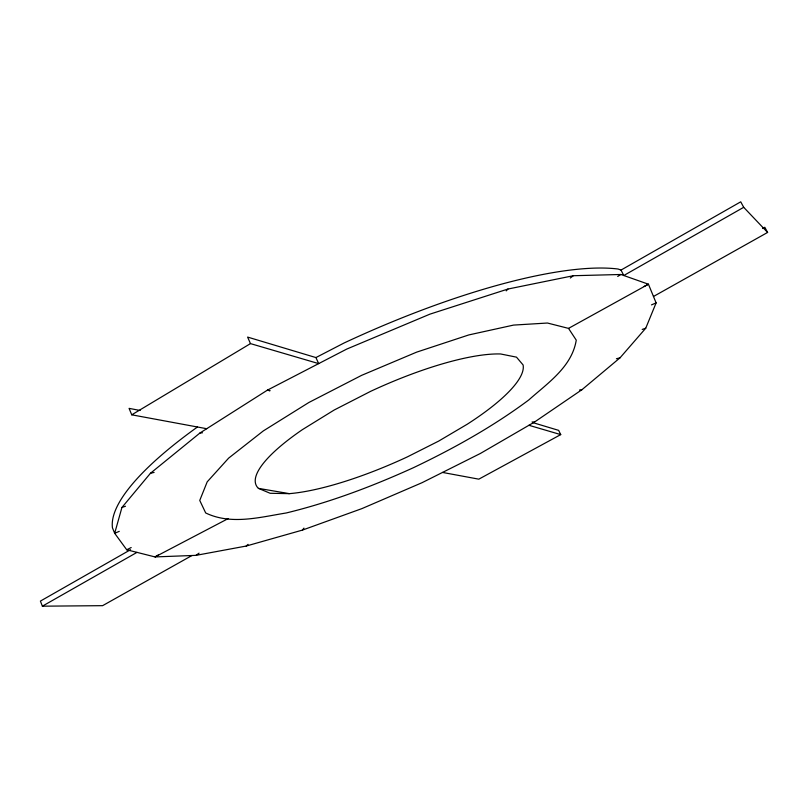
<?xml version="1.0" encoding="UTF-8"?>
<svg xmlns="http://www.w3.org/2000/svg" width="808" height="808" viewBox="0 0 808 808"><rect width="100%" height="100%" fill="white"/><g stroke="black" fill="none" stroke-linecap="round" stroke-linejoin="round"><path stroke-width="1.21" d="M121.937 507.454L114.675 533.29L126.735 549.783L155.025 556.924L196.001 555.359L246.198 546.046L302.445 530.088L361.893 508.616L421.998 482.719L480.336 453.49L534.512 422.049L581.992 389.668L620.049 357.803L645.754 328.2L656.116 302.899L648.44 284.214L620.887 274.488L573.296 275.72L507.939 289.042L429.927 314.15L346.834 349.036L267.448 390.123L199.97 432.987L150.439 473.276L121.937 507.454L125.493 506.252M302.445 530.088L303.929 528.119M506.222 290.87L507.939 289.042M246.198 546.046L248.056 544.35M570.297 278.013L573.296 275.72M196.001 555.359L199.061 553.157M617.686 276.447L620.887 274.488M140.148 410.484L129.068 408.363L131.754 414.817L250.48 343.612L318.665 363.61L315.928 357.57L247.591 337.077L250.48 343.612M158.237 555.005L155.025 556.924L228.139 518.615M130.542 549.703L40.4 601.101L42.38 606.182L102.606 605.667L191.971 555.51M315.928 357.57L344.067 342.996A295.799 77.326 -24.7 0 1 618.1 269.024L621.009 270.074L740.734 201.818L743.703 207.313L767.6 232.441L653.48 296.486M42.38 606.182L136.986 552.369M743.703 207.313L623.796 275.508L621.009 270.074M762.611 228.502L764.802 227.27L767.6 232.441M568.529 328.381L576.255 340.148C571.933 366.933 547.582 383.154 528.755 399.98C492.91 426.654 453.793 448.43 413.524 467.65C372.448 486.315 330.119 502.344 286.214 512.979C259.853 517.221 231.098 525.22 205.686 512.959L199.748 500.435L207.202 481.841L228.644 458.126L263.317 430.916L308.909 402.465L361.631 375.346L416.645 352.136L468.812 334.936L513.555 325.089L547.45 323.028L568.529 328.381L648.44 284.214L643.986 286.497M532.664 422.564L558.641 430.361L560.722 434.613L478.811 479.164L442.521 472.438M126.735 549.783L131.189 547.531M651.48 304.889L656.116 302.899M119.271 531.341L114.675 533.29L112.463 527.856A295.799 77.326 -24.7 0 1 197.415 427.028M642.198 329.432L645.754 328.2M616.423 358.742L620.049 357.803M150.439 473.276L154.106 472.417M579.518 390.032L581.992 389.668M199.97 432.987L202.454 432.795M289.345 493.648L270.175 493.284L258.429 488.365A146.531 37.451 -24.7 0 1 302.394 429.644L334.219 409.999L370.62 391.345A146.531 37.451 -24.7 0 1 500.637 353.975L516.484 357.146L523.089 364.943A146.531 37.451 -24.7 0 1 467.206 424.25L438.694 441.087L407.454 456.843A146.531 37.451 -24.7 0 1 289.345 493.648L258.429 488.365M532.058 421.988L534.512 422.049M131.754 414.817L206.707 428.715M269.882 390.698L267.448 390.123L269.832 390.739M528.927 425.291L560.722 434.613"/></g></svg>
